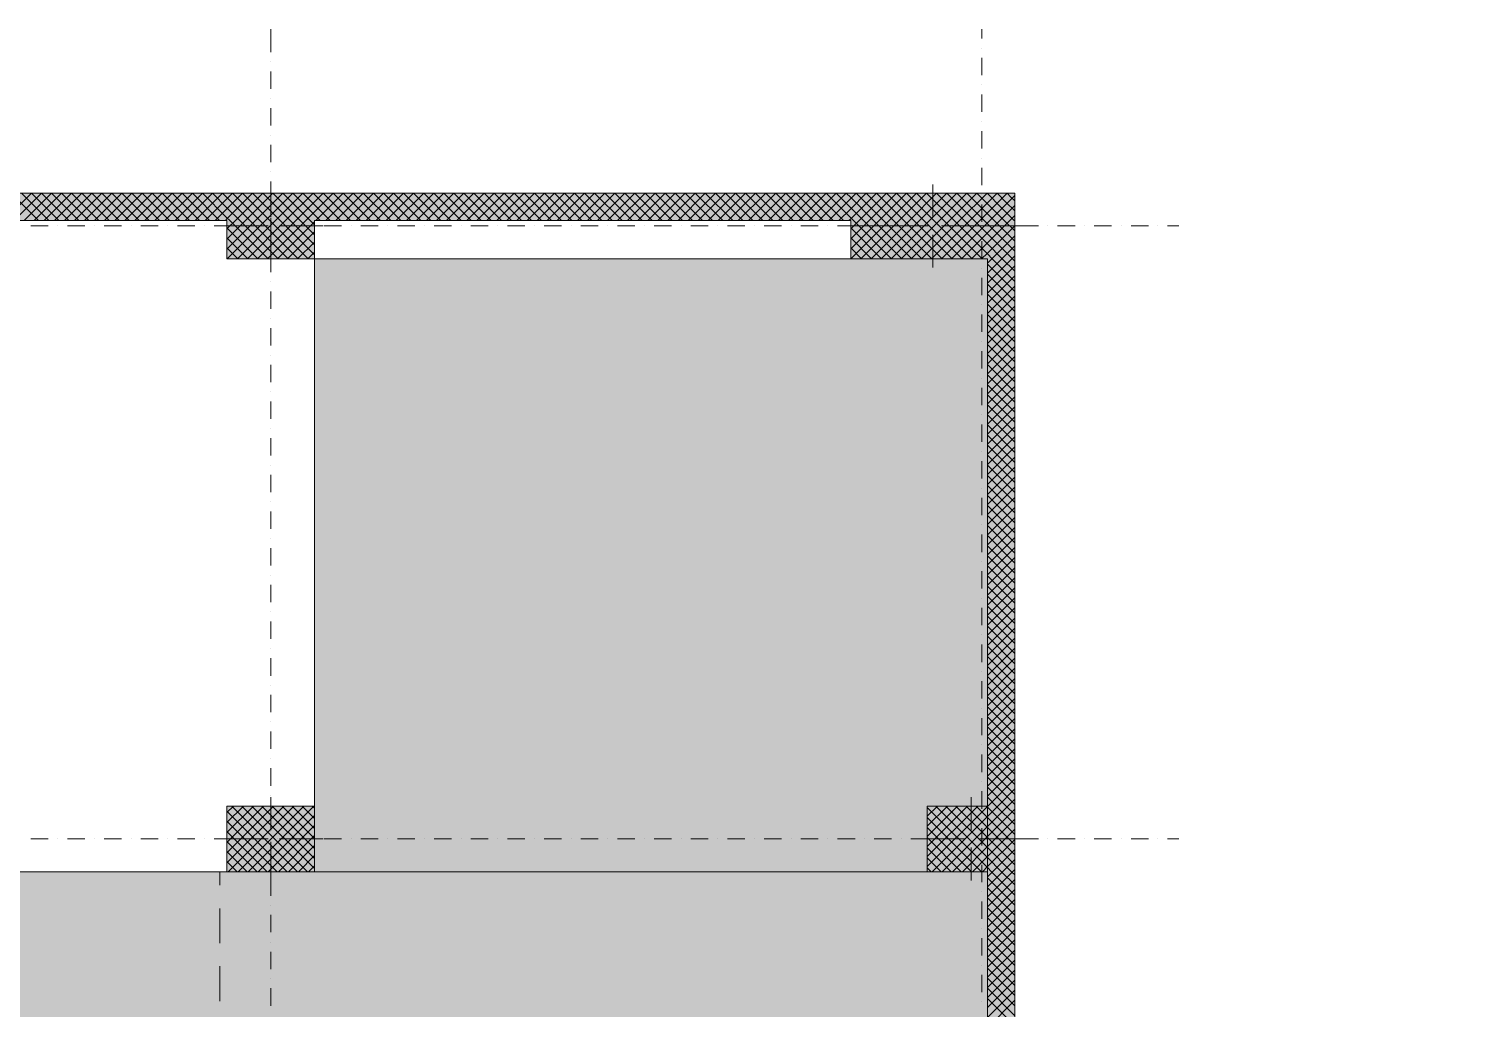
# Model space of a CAD drawing. Header units: centimetres. Extents: x -6559 to 4488, y -7535 to 372.
# Drawn here: x 943 to 2260, y -672 to 218 of the extents above; entities that cross this region are included whole.
import ezdxf

# ---------------------------------------------------------------- set-up
doc = ezdxf.new("R2010")
doc.units = ezdxf.units.CM
for name, color, linetype, true_color in [('PDF_A - Akset', 7, 'Continuous', 0xfd4435), ('PDF_A - Fill Zone', 7, 'Continuous', 0x999999), ('PDF_A - Pllaka Perdhes', 7, 'Continuous', 0x7f7f7f), ('PDF_A - Pllaka Themel', 7, 'Continuous', 0x7f7f7f), ('PDF_A - Sutereni Polyline', 7, 'Continuous', 0x029e21), ('PDF_A -Polyline', 7, 'Continuous', 0x7f7f7f)]:
    doc.layers.add(name, color=color, linetype=linetype, true_color=true_color)
doc.layers.add('PDF_A - Muret', color=7, linetype='Continuous')
doc.layers.add('PDF_A - Shtyllat', color=7, linetype='Continuous')

msp = doc.modelspace()

# ---------------------------------------------------------------- hatches: boundary and pattern name
at = {"layer": 'PDF_A - Fill Zone', "true_color": 0x93a0c6, "transparency": 33554559}
msp.add_hatch(color=253, dxfattribs=at).paths.add_polyline_path([(-239.8, -548.1), (1116.5, -548.1), (1116.5, -1540.7), (1120.9, -1560.1), (1072.3, -1571), (1387, -2973.6), (868.6, -3089.9), (762.9, -2619.1), (-21.4, -2795.1), (-131.4, -2304.9), (653, -2129), (559, -1710.1), (524.2, -1717.9), (452, -1396.2), (105.8, -1396.2), (105.8, -1821.5), (-239.8, -1821.5)])
at = {"layer": 'PDF_A - Pllaka Themel', "true_color": 0xbfbfbf, "transparency": 33554559}
msp.add_hatch(color=9, dxfattribs=at).paths.add_polyline_path([(478.9, -548.1), (1202.6, -548.1), (1202.6, 9), (1814.4, 9), (1814.4, -886.7), (1180.4, -886.7), (1182, -1526), (1116.5, -1540.7), (1125.2, -1579.5), (1092, -1586.9), (1187.6, -2013.5), (1302.8, -2528.7), (1392.9, -2931.5), (1368.6, -2936.9), (1391.3, -3037.8), (1455.8, -3023.3), (1716.6, -4186.2), (2129.1, -6022.8), (2174.8, -6012.5), (2260.4, -6393.3), (1623.3, -6536.3), (1514.6, -6051.8), (779.4, -6216.8), (673.8, -5720.2), (1385.3, -5560.6), (1387.4, -5560.1), (1389.5, -5559.5), (1391.6, -5558.8), (1393.6, -5558), (1395.6, -5557.2), (1397.6, -5556.2), (1399.5, -5555.2), (1401.3, -5554.1), (1403.1, -5552.9), (1404.9, -5551.6), (1406.6, -5550.3), (1408.2, -5548.8), (1409.8, -5547.3), (1411.3, -5545.8), (1412.7, -5544.1), (1414.1, -5542.4), (1415.3, -5540.7), (1416.5, -5538.9), (1417.7, -5537), (1418.7, -5535.1), (1419.6, -5533.1), (1420.5, -5531.2), (1421.3, -5529.1), (1422, -5527.1), (1422.5, -5525), (1423, -5522.9), (1423.4, -5520.7), (1423.7, -5518.6), (1423.9, -5516.4), (1424, -5514.3), (1424.1, -5512.1), (1424, -5509.9), (1423.8, -5507.8), (1423.5, -5505.6), (1423.2, -5503.5), (1422.7, -5501.3), (1167, -4364.6), (1165.9, -4363.6), (1164.7, -4362.7), (1163.5, -4361.8), (1162.3, -4361.1), (1161, -4360.4), (1159.6, -4359.8), (1158.2, -4359.2), (1156.8, -4358.8), (1155.4, -4358.5), (1153.9, -4358.2), (1152.4, -4358.1), (1036.1, -3839.9), (1025.3, -3791.4), (882.4, -3151.9), (935, -3140.1), (912.4, -3039.3), (859.9, -3051.1), (491.3, -1408.6), (491.3, -1065.4), (478.9, -1065.4)])

# ---------------------------------------------------------------- linework, layer by layer
at = {"layer": 'PDF_A - Akset', "lineweight": 0}
for points in [[(1162.8, 217.9), (1162.8, 196.9)], [(1809.4, 217.9), (1809.4, 209.3)], [(1809.4, 200.5), (1809.4, 200.5)], [(1162.8, 188.1), (1162.8, 188.1)], [(1809.4, 191.8), (1809.4, 176)], [(1162.8, 179.4), (1162.8, 163.6)], [(1809.4, 167.2), (1809.4, 167.2)], [(1809.4, 158.4), (1809.4, 142.6)], [(1162.8, 154.8), (1162.8, 154.8)], [(1162.8, 146), (1162.8, 130.2)], [(1809.4, 133.8), (1809.4, 133.8)], [(1162.8, 121.5), (1162.8, 121.5)], [(1809.4, 125.1), (1809.4, 109.3)], [(1162.8, 112.7), (1162.8, 96.9)], [(1809.4, 100.5), (1809.4, 100.5)], [(1162.8, 88.1), (1162.8, 88.1)], [(1162.8, 79.3), (1162.8, 63.6)], [(1809.4, 91.7), (1809.4, 75.9)], [(1809.4, 67.2), (1809.4, 67.2)], [(1162.8, 54.8), (1162.8, 54.8)], [(1809.4, 58.4), (1809.4, 42.6)], [(1162.8, 46), (1162.8, 30.2)], [(960.5, 38.9), (944.7, 38.9)], [(969.3, 38.9), (969.3, 38.9)], [(993.8, 38.9), (978, 38.9)], [(1002.6, 38.9), (1002.6, 38.9)], [(1027.2, 38.9), (1011.4, 38.9)], [(1035.9, 38.9), (1035.9, 38.9)], [(1060.5, 38.9), (1044.7, 38.9)], [(1069.3, 38.9), (1069.3, 38.9)], [(1093.9, 38.9), (1078.1, 38.9)], [(1102.6, 38.9), (1102.6, 38.9)], [(1127.2, 38.9), (1111.4, 38.9)], [(1136, 38.9), (1136, 38.9)], [(1160.5, 38.9), (1144.7, 38.9)], [(1169.3, 38.9), (1169.3, 38.9)], [(1193.9, 38.9), (1178.1, 38.9)], [(1202.6, 38.9), (1202.6, 38.9)], [(1227.2, 38.9), (1211.4, 38.9)], [(1236, 38.9), (1236, 38.9)], [(1260.5, 38.9), (1244.8, 38.9)], [(1269.3, 38.9), (1269.3, 38.9)], [(1293.9, 38.9), (1278.1, 38.9)], [(1302.7, 38.9), (1302.7, 38.9)], [(1327.2, 38.9), (1311.4, 38.9)], [(1336, 38.9), (1336, 38.9)], [(1360.6, 38.9), (1344.8, 38.9)], [(1369.3, 38.9), (1369.3, 38.9)], [(1393.9, 38.9), (1378.1, 38.9)], [(1402.7, 38.9), (1402.7, 38.9)], [(1427.2, 38.9), (1411.5, 38.9)], [(1436, 38.9), (1436, 38.9)], [(1460.6, 38.9), (1444.8, 38.9)], [(1469.4, 38.9), (1469.4, 38.9)], [(1493.9, 38.9), (1478.1, 38.9)], [(1502.7, 38.9), (1502.7, 38.9)], [(1527.3, 38.9), (1511.5, 38.9)], [(1536, 38.9), (1536, 38.9)], [(1560.6, 38.9), (1544.8, 38.9)], [(1569.4, 38.9), (1569.4, 38.9)], [(1593.9, 38.9), (1578.1, 38.9)], [(1602.7, 38.9), (1602.7, 38.9)], [(1627.3, 38.9), (1611.5, 38.9)], [(1636.1, 38.9), (1636.1, 38.9)], [(1660.6, 38.9), (1644.8, 38.9)], [(1669.4, 38.9), (1669.4, 38.9)], [(1694, 38.9), (1678.2, 38.9)], [(1702.7, 38.9), (1702.7, 38.9)], [(1727.3, 38.9), (1711.5, 38.9)], [(1736.1, 38.9), (1736.1, 38.9)], [(1760.6, 38.9), (1744.8, 38.9)], [(1769.4, 38.9), (1769.4, 38.9)], [(1794, 38.9), (1778.2, 38.9)], [(1802.8, 38.9), (1802.8, 38.9)], [(1809.4, 33.8), (1809.4, 33.8)], [(1827.3, 38.9), (1811.5, 38.9)], [(1836.1, 38.9), (1836.1, 38.9)], [(1860.7, 38.9), (1844.9, 38.9)], [(1869.4, 38.9), (1869.4, 38.9)], [(1894, 38.9), (1878.2, 38.9)], [(1902.8, 38.9), (1902.8, 38.9)], [(1927.3, 38.9), (1911.5, 38.9)], [(1936.1, 38.9), (1936.1, 38.9)], [(1960.7, 38.9), (1944.9, 38.9)], [(1969.4, 38.9), (1969.4, 38.9)], [(1988.5, 38.9), (1978.2, 38.9)], [(1162.8, 21.4), (1162.8, 21.4)], [(1809.4, 25.1), (1809.4, 9.3)], [(1162.8, 12.7), (1162.8, -3.1)], [(1809.4, 0.5), (1809.4, 0.5)], [(1162.8, -11.9), (1162.8, -11.9)], [(1809.4, -8.3), (1809.4, -24.1)], [(1162.8, -20.7), (1162.8, -36.5)], [(1809.4, -32.8), (1809.4, -32.8)], [(1162.8, -45.2), (1162.8, -45.2)], [(1809.4, -41.6), (1809.4, -57.4)], [(1162.8, -54), (1162.8, -69.8)], [(1162.8, -78.6), (1162.8, -78.6)], [(1809.4, -66.2), (1809.4, -66.2)], [(1809.4, -75), (1809.4, -90.8)], [(1162.8, -87.4), (1162.8, -103.1)], [(1809.4, -99.5), (1809.4, -99.5)], [(1162.8, -111.9), (1162.8, -111.9)], [(1809.4, -108.3), (1809.4, -124.1)], [(1162.8, -120.7), (1162.8, -136.5)], [(1809.4, -132.9), (1809.4, -132.9)], [(1809.4, -141.6), (1809.4, -157.4)], [(1162.8, -145.3), (1162.8, -145.3)], [(1162.8, -154), (1162.8, -169.8)], [(1809.4, -166.2), (1809.4, -166.2)], [(1162.8, -178.6), (1162.8, -178.6)], [(1809.4, -175), (1809.4, -190.8)], [(1162.8, -187.4), (1162.8, -203.2)], [(1809.4, -199.5), (1809.4, -199.5)], [(1809.4, -208.3), (1809.4, -224.1)], [(1162.8, -211.9), (1162.8, -211.9)], [(1162.8, -220.7), (1162.8, -236.5)], [(1809.4, -232.9), (1809.4, -232.9)], [(1162.8, -245.3), (1162.8, -245.3)], [(1809.4, -241.7), (1809.4, -257.5)], [(1162.8, -254.1), (1162.8, -269.8)], [(1809.4, -266.2), (1809.4, -266.2)], [(1809.4, -275), (1809.4, -290.8)], [(1162.8, -278.6), (1162.8, -278.6)], [(1162.8, -287.4), (1162.8, -303.2)], [(1809.4, -299.6), (1809.4, -299.6)], [(1162.8, -312), (1162.8, -312)], [(1809.4, -308.3), (1809.4, -324.1)], [(1162.8, -320.7), (1162.8, -336.5)], [(1809.4, -332.9), (1809.4, -332.9)], [(1809.4, -341.7), (1809.4, -357.5)], [(1162.8, -345.3), (1162.8, -345.3)], [(1162.8, -354.1), (1162.8, -369.9)], [(1809.4, -366.2), (1809.4, -366.2)], [(1162.8, -378.6), (1162.8, -378.6)], [(1809.4, -375), (1809.4, -390.8)], [(1162.8, -387.4), (1162.8, -403.2)], [(1809.4, -399.6), (1809.4, -399.6)], [(1809.4, -408.4), (1809.4, -424.1)], [(1162.8, -412), (1162.8, -412)], [(1162.8, -420.7), (1162.8, -436.5)], [(1809.4, -432.9), (1809.4, -432.9)], [(1162.8, -445.3), (1162.8, -445.3)], [(1809.4, -441.7), (1809.4, -457.5)], [(1162.8, -454.1), (1162.8, -469.9)], [(1809.4, -466.3), (1809.4, -466.3)], [(1162.8, -478.7), (1162.8, -478.7)], [(1809.4, -475), (1809.4, -490.8)], [(1162.8, -487.4), (1162.8, -503.2)], [(1809.4, -499.6), (1809.4, -499.6)], [(1162.8, -512), (1162.8, -512)], [(1809.4, -508.4), (1809.4, -524.2)], [(960.5, -518.2), (944.7, -518.2)], [(969.3, -518.2), (969.3, -518.2)], [(993.8, -518.2), (978, -518.2)], [(1002.6, -518.2), (1002.6, -518.2)], [(1027.2, -518.2), (1011.4, -518.2)], [(1035.9, -518.2), (1035.9, -518.2)], [(1060.5, -518.2), (1044.7, -518.2)], [(1069.3, -518.2), (1069.3, -518.2)], [(1093.9, -518.2), (1078.1, -518.2)], [(1102.6, -518.2), (1102.6, -518.2)], [(1127.2, -518.2), (1111.4, -518.2)], [(1136, -518.2), (1136, -518.2)], [(1160.5, -518.2), (1144.7, -518.2)], [(1162.8, -520.8), (1162.8, -536.6)], [(1169.3, -518.2), (1169.3, -518.2)], [(1193.9, -518.2), (1178.1, -518.2)], [(1202.6, -518.2), (1202.6, -518.2)], [(1227.2, -518.2), (1211.4, -518.2)], [(1236, -518.2), (1236, -518.2)], [(1260.5, -518.2), (1244.8, -518.2)], [(1269.3, -518.2), (1269.3, -518.2)], [(1293.9, -518.2), (1278.1, -518.2)], [(1302.7, -518.2), (1302.7, -518.2)], [(1327.2, -518.2), (1311.4, -518.2)], [(1336, -518.2), (1336, -518.2)], [(1360.6, -518.2), (1344.8, -518.2)], [(1369.3, -518.2), (1369.3, -518.2)], [(1393.9, -518.2), (1378.1, -518.2)], [(1402.7, -518.2), (1402.7, -518.2)], [(1427.2, -518.2), (1411.5, -518.2)], [(1436, -518.2), (1436, -518.2)], [(1460.6, -518.2), (1444.8, -518.2)], [(1469.4, -518.2), (1469.4, -518.2)], [(1493.9, -518.2), (1478.1, -518.2)], [(1502.7, -518.2), (1502.7, -518.2)], [(1527.3, -518.2), (1511.5, -518.2)], [(1536, -518.2), (1536, -518.2)], [(1560.6, -518.2), (1544.8, -518.2)], [(1569.4, -518.2), (1569.4, -518.2)], [(1593.9, -518.2), (1578.1, -518.2)], [(1602.7, -518.2), (1602.7, -518.2)], [(1627.3, -518.2), (1611.5, -518.2)], [(1636.1, -518.2), (1636.1, -518.2)], [(1660.6, -518.2), (1644.8, -518.2)], [(1669.4, -518.2), (1669.4, -518.2)], [(1694, -518.2), (1678.2, -518.2)], [(1702.7, -518.2), (1702.7, -518.2)], [(1727.3, -518.2), (1711.5, -518.2)], [(1736.1, -518.2), (1736.1, -518.2)], [(1760.6, -518.2), (1744.8, -518.2)], [(1769.4, -518.2), (1769.4, -518.2)], [(1794, -518.2), (1778.2, -518.2)], [(1802.8, -518.2), (1802.8, -518.2)], [(1827.3, -518.2), (1811.5, -518.2)], [(1836.1, -518.2), (1836.1, -518.2)], [(1860.7, -518.2), (1844.9, -518.2)], [(1869.4, -518.2), (1869.4, -518.2)], [(1894, -518.2), (1878.2, -518.2)], [(1902.8, -518.2), (1902.8, -518.2)], [(1927.3, -518.2), (1911.5, -518.2)], [(1936.1, -518.2), (1936.1, -518.2)], [(1960.7, -518.2), (1944.9, -518.2)], [(1969.4, -518.2), (1969.4, -518.2)], [(1988.5, -518.2), (1978.2, -518.2)], [(1809.4, -532.9), (1809.4, -532.9)], [(1162.8, -545.3), (1162.8, -545.3)], [(1809.4, -541.7), (1809.4, -557.5)], [(1162.8, -554.1), (1162.8, -569.9)], [(1809.4, -566.3), (1809.4, -566.3)], [(1162.8, -578.7), (1162.8, -578.7)], [(1809.4, -575.1), (1809.4, -590.9)], [(1162.8, -587.4), (1162.8, -603.2)], [(1809.4, -599.6), (1809.4, -599.6)], [(1162.8, -612), (1162.8, -612)], [(1809.4, -608.4), (1809.4, -624.2)], [(1162.8, -620.8), (1162.8, -636.6)], [(1162.8, -645.4), (1162.8, -645.4)], [(1809.4, -633), (1809.4, -633)], [(1809.4, -641.7), (1809.4, -657.5)], [(1162.8, -654.1), (1162.8, -669.9)], [(1809.4, -666.3), (1809.4, -666.3)]]:
    msp.add_lwpolyline(points, dxfattribs=at)
at = {"layer": 'PDF_A - Muret', "lineweight": 0}
for points in [[(1123, 68.7), (518.7, 68.7)], [(920.4, 43.8), (945.2, 68.7)], [(951.8, 43.8), (926.9, 68.7)], [(929.5, 43.8), (954.4, 68.7)], [(961, 43.8), (936.1, 68.7)], [(938.7, 43.8), (963.5, 68.7)], [(970.1, 43.8), (945.2, 68.7)], [(947.8, 43.8), (972.7, 68.7)], [(979.3, 43.8), (954.4, 68.7)], [(957, 43.8), (981.8, 68.7)], [(988.4, 43.8), (963.5, 68.7)], [(966.1, 43.8), (991, 68.7)], [(997.5, 43.8), (972.7, 68.7)], [(975.2, 43.8), (1000.1, 68.7)], [(1006.7, 43.8), (981.8, 68.7)], [(984.4, 43.8), (1009.3, 68.7)], [(1015.8, 43.8), (991, 68.7)], [(993.5, 43.8), (1018.4, 68.7)], [(1025, 43.8), (1000.1, 68.7)], [(1002.7, 43.8), (1027.5, 68.7)], [(1034.1, 43.8), (1009.3, 68.7)], [(1011.8, 43.8), (1036.7, 68.7)], [(1043.3, 43.8), (1018.4, 68.7)], [(1021, 43.8), (1045.8, 68.7)], [(1052.4, 43.8), (1027.5, 68.7)], [(1030.1, 43.8), (1055, 68.7)], [(1061.6, 43.8), (1036.7, 68.7)], [(1039.2, 43.8), (1064.1, 68.7)], [(1070.7, 43.8), (1045.8, 68.7)], [(1048.4, 43.8), (1073.3, 68.7)], [(1079.8, 43.8), (1055, 68.7)], [(1057.5, 43.8), (1082.4, 68.7)], [(1089, 43.8), (1064.1, 68.7)], [(1066.7, 43.8), (1091.6, 68.7)], [(1098.1, 43.8), (1073.3, 68.7)], [(1075.8, 43.8), (1100.7, 68.7)], [(1107.3, 43.8), (1082.4, 68.7)], [(1085, 43.8), (1109.8, 68.7)], [(1116.4, 43.8), (1091.6, 68.7)], [(1094.1, 43.8), (1119, 68.7)], [(1123, 46.4), (1100.7, 68.7)], [(1123, 55.5), (1109.8, 68.7)], [(1123, 64.7), (1119, 68.7)], [(1202.6, 51.7), (1219.6, 68.7)], [(1202.6, 60.9), (1210.4, 68.7)], [(1690.1, 68.7), (1202.6, 68.7)], [(1226.2, 43.8), (1202.6, 67.4)], [(1203.8, 43.8), (1228.7, 68.7)], [(1235.3, 43.8), (1210.4, 68.7)], [(1213, 43.8), (1237.9, 68.7)], [(1244.4, 43.8), (1219.6, 68.7)], [(1222.1, 43.8), (1247, 68.7)], [(1253.6, 43.8), (1228.7, 68.7)], [(1231.3, 43.8), (1256.2, 68.7)], [(1262.7, 43.8), (1237.9, 68.7)], [(1240.4, 43.8), (1265.3, 68.7)], [(1271.9, 43.8), (1247, 68.7)], [(1249.6, 43.8), (1274.4, 68.7)], [(1281, 43.8), (1256.2, 68.7)], [(1258.7, 43.8), (1283.6, 68.7)], [(1290.2, 43.8), (1265.3, 68.7)], [(1267.9, 43.8), (1292.7, 68.7)], [(1299.3, 43.8), (1274.4, 68.7)], [(1277, 43.8), (1301.9, 68.7)], [(1308.5, 43.8), (1283.6, 68.7)], [(1286.2, 43.8), (1311, 68.7)], [(1317.6, 43.8), (1292.7, 68.7)], [(1295.3, 43.8), (1320.2, 68.7)], [(1326.7, 43.8), (1301.9, 68.7)], [(1304.4, 43.8), (1329.3, 68.7)], [(1335.9, 43.8), (1311, 68.7)], [(1313.6, 43.8), (1338.5, 68.7)], [(1345, 43.8), (1320.2, 68.7)], [(1322.7, 43.8), (1347.6, 68.7)], [(1354.2, 43.8), (1329.3, 68.7)], [(1331.9, 43.8), (1356.8, 68.7)], [(1363.3, 43.8), (1338.5, 68.7)], [(1341, 43.8), (1365.9, 68.7)], [(1372.5, 43.8), (1347.6, 68.7)], [(1350.2, 43.8), (1375, 68.7)], [(1381.6, 43.8), (1356.8, 68.7)], [(1359.3, 43.8), (1384.2, 68.7)], [(1390.8, 43.8), (1365.9, 68.7)], [(1368.5, 43.8), (1393.3, 68.7)], [(1399.9, 43.8), (1375, 68.7)], [(1377.6, 43.8), (1402.5, 68.7)], [(1409.1, 43.8), (1384.2, 68.7)], [(1386.7, 43.8), (1411.6, 68.7)], [(1418.2, 43.8), (1393.3, 68.7)], [(1395.9, 43.8), (1420.8, 68.7)], [(1427.3, 43.8), (1402.5, 68.7)], [(1405, 43.8), (1429.9, 68.7)], [(1436.5, 43.8), (1411.6, 68.7)], [(1414.2, 43.8), (1439, 68.7)], [(1445.6, 43.8), (1420.8, 68.7)], [(1423.3, 43.8), (1448.2, 68.7)], [(1454.8, 43.8), (1429.9, 68.7)], [(1432.5, 43.8), (1457.3, 68.7)], [(1463.9, 43.8), (1439, 68.7)], [(1441.6, 43.8), (1466.5, 68.7)], [(1473.1, 43.8), (1448.2, 68.7)], [(1450.8, 43.8), (1475.6, 68.7)], [(1482.2, 43.8), (1457.3, 68.7)], [(1459.9, 43.8), (1484.8, 68.7)], [(1491.4, 43.8), (1466.5, 68.7)], [(1469, 43.8), (1493.9, 68.7)], [(1500.5, 43.8), (1475.6, 68.7)], [(1478.2, 43.8), (1503.1, 68.7)], [(1509.6, 43.8), (1484.8, 68.7)], [(1487.3, 43.8), (1512.2, 68.7)], [(1518.8, 43.8), (1493.9, 68.7)], [(1496.5, 43.8), (1521.4, 68.7)], [(1527.9, 43.8), (1503.1, 68.7)], [(1505.6, 43.8), (1530.5, 68.7)], [(1537.1, 43.8), (1512.2, 68.7)], [(1514.8, 43.8), (1539.6, 68.7)], [(1546.2, 43.8), (1521.4, 68.7)], [(1523.9, 43.8), (1548.8, 68.7)], [(1555.4, 43.8), (1530.5, 68.7)], [(1533.1, 43.8), (1557.9, 68.7)], [(1564.5, 43.8), (1539.6, 68.7)], [(1542.2, 43.8), (1567.1, 68.7)], [(1573.7, 43.8), (1548.8, 68.7)], [(1551.3, 43.8), (1576.2, 68.7)], [(1582.8, 43.8), (1557.9, 68.7)], [(1560.5, 43.8), (1585.4, 68.7)], [(1591.9, 43.8), (1567.1, 68.7)], [(1569.6, 43.8), (1594.5, 68.7)], [(1601.1, 43.8), (1576.2, 68.7)], [(1578.8, 43.8), (1603.6, 68.7)], [(1610.2, 43.8), (1585.4, 68.7)], [(1587.9, 43.8), (1612.8, 68.7)], [(1619.4, 43.8), (1594.5, 68.7)], [(1597.1, 43.8), (1621.9, 68.7)], [(1628.5, 43.8), (1603.6, 68.7)], [(1606.2, 43.8), (1631.1, 68.7)], [(1637.7, 43.8), (1612.8, 68.7)], [(1615.4, 43.8), (1640.2, 68.7)], [(1646.8, 43.8), (1621.9, 68.7)], [(1624.5, 43.8), (1649.4, 68.7)], [(1656, 43.8), (1631.1, 68.7)], [(1633.6, 43.8), (1658.5, 68.7)], [(1665.1, 43.8), (1640.2, 68.7)], [(1642.8, 43.8), (1667.7, 68.7)], [(1674.2, 43.8), (1649.4, 68.7)], [(1651.9, 43.8), (1676.8, 68.7)], [(1683.4, 43.8), (1658.5, 68.7)], [(1661.1, 43.8), (1686, 68.7)], [(1690.1, 46.3), (1667.7, 68.7)], [(1690.1, 55.5), (1676.8, 68.7)], [(1690.1, 64.6), (1686, 68.7)], [(1103.3, 43.8), (1123, 63.6)], [(1112.4, 43.8), (1123, 54.5)], [(1217, 43.8), (1202.6, 58.2)], [(1670.2, 43.8), (1690.1, 63.7)], [(1679.4, 43.8), (1690.1, 54.5)], [(518.7, 43.8), (1123, 43.8)], [(1121.6, 43.8), (1123, 45.3)], [(1207.9, 43.8), (1202.6, 49.1)], [(1202.6, 43.8), (1690.1, 43.8)], [(1688.5, 43.8), (1690.1, 45.4)], [(1814.4, -13.2), (1836.6, 9)], [(1814.4, -4), (1827.4, 9)], [(1814.4, 5.1), (1818.3, 9)], [(1814.4, 9), (1814.4, -488.4)], [(1839.3, -20.6), (1814.4, 4.3)], [(1814.4, -22.3), (1839.3, 2.6)], [(1839.3, -11.5), (1818.8, 9)], [(1839.3, -2.3), (1827.9, 9)], [(1839.3, 6.8), (1837.1, 9)], [(1839.3, -488.4), (1839.3, 9)], [(1839.3, -29.8), (1814.4, -4.9)], [(1814.4, -31.4), (1839.3, -6.6)], [(1839.3, -38.9), (1814.4, -14)], [(1814.4, -40.6), (1839.3, -15.7)], [(1839.3, -48), (1814.4, -23.2)], [(1814.4, -49.7), (1839.3, -24.9)], [(1839.3, -57.2), (1814.4, -32.3)], [(1814.4, -58.9), (1839.3, -34)], [(1839.3, -66.3), (1814.4, -41.5)], [(1814.4, -68), (1839.3, -43.2)], [(1839.3, -75.5), (1814.4, -50.6)], [(1814.4, -77.2), (1839.3, -52.3)], [(1839.3, -84.6), (1814.4, -59.7)], [(1814.4, -86.3), (1839.3, -61.4)], [(1839.3, -93.8), (1814.4, -68.9)], [(1814.4, -95.5), (1839.3, -70.6)], [(1839.3, -102.9), (1814.4, -78)], [(1814.4, -104.6), (1839.3, -79.7)], [(1839.3, -112.1), (1814.4, -87.2)], [(1814.4, -113.7), (1839.3, -88.9)], [(1839.3, -121.2), (1814.4, -96.3)], [(1814.4, -122.9), (1839.3, -98)], [(1839.3, -130.3), (1814.4, -105.5)], [(1814.4, -132), (1839.3, -107.2)], [(1839.3, -139.5), (1814.4, -114.6)], [(1814.4, -141.2), (1839.3, -116.3)], [(1839.3, -148.6), (1814.4, -123.8)], [(1814.4, -150.3), (1839.3, -125.5)], [(1839.3, -157.8), (1814.4, -132.9)], [(1814.4, -159.5), (1839.3, -134.6)], [(1839.3, -166.9), (1814.4, -142)], [(1814.4, -168.6), (1839.3, -143.7)], [(1839.3, -176.1), (1814.4, -151.2)], [(1814.4, -177.8), (1839.3, -152.9)], [(1839.3, -185.2), (1814.4, -160.3)], [(1814.4, -186.9), (1839.3, -162)], [(1839.3, -194.4), (1814.4, -169.5)], [(1814.4, -196), (1839.3, -171.2)], [(1839.3, -203.5), (1814.4, -178.6)], [(1814.4, -205.2), (1839.3, -180.3)], [(1839.3, -212.6), (1814.4, -187.8)], [(1814.4, -214.3), (1839.3, -189.5)], [(1839.3, -221.8), (1814.4, -196.9)], [(1814.4, -223.5), (1839.3, -198.6)], [(1839.3, -230.9), (1814.4, -206.1)], [(1814.4, -232.6), (1839.3, -207.8)], [(1839.3, -240.1), (1814.4, -215.2)], [(1814.4, -241.8), (1839.3, -216.9)], [(1839.3, -249.2), (1814.4, -224.3)], [(1814.4, -250.9), (1839.3, -226)], [(1839.3, -258.4), (1814.4, -233.5)], [(1814.4, -260.1), (1839.3, -235.2)], [(1839.3, -267.5), (1814.4, -242.6)], [(1814.4, -269.2), (1839.3, -244.3)], [(1839.3, -276.7), (1814.4, -251.8)], [(1814.4, -278.3), (1839.3, -253.5)], [(1839.3, -285.8), (1814.4, -260.9)], [(1814.4, -287.5), (1839.3, -262.6)], [(1839.3, -294.9), (1814.4, -270.1)], [(1814.4, -296.6), (1839.3, -271.8)], [(1839.3, -304.1), (1814.4, -279.2)], [(1814.4, -305.8), (1839.3, -280.9)], [(1839.3, -313.2), (1814.4, -288.4)], [(1814.4, -314.9), (1839.3, -290.1)], [(1839.3, -322.4), (1814.4, -297.5)], [(1814.4, -324.1), (1839.3, -299.2)], [(1839.3, -331.5), (1814.4, -306.7)], [(1814.4, -333.2), (1839.3, -308.3)], [(1839.3, -340.7), (1814.4, -315.8)], [(1814.4, -342.4), (1839.3, -317.5)], [(1839.3, -349.8), (1814.4, -324.9)], [(1814.4, -351.5), (1839.3, -326.6)], [(1839.3, -359), (1814.4, -334.1)], [(1814.4, -360.6), (1839.3, -335.8)], [(1839.3, -368.1), (1814.4, -343.2)], [(1814.4, -369.8), (1839.3, -344.9)], [(1839.3, -377.2), (1814.4, -352.4)], [(1814.4, -378.9), (1839.3, -354.1)], [(1839.3, -386.4), (1814.4, -361.5)], [(1814.4, -388.1), (1839.3, -363.2)], [(1839.3, -395.5), (1814.4, -370.7)], [(1814.4, -397.2), (1839.3, -372.4)], [(1839.3, -404.7), (1814.4, -379.8)], [(1814.4, -406.4), (1839.3, -381.5)], [(1839.3, -413.8), (1814.4, -389)], [(1814.4, -415.5), (1839.3, -390.6)], [(1839.3, -423), (1814.4, -398.1)], [(1814.4, -424.7), (1839.3, -399.8)], [(1839.3, -432.1), (1814.4, -407.2)], [(1814.4, -433.8), (1839.3, -408.9)], [(1839.3, -441.3), (1814.4, -416.4)], [(1814.4, -443), (1839.3, -418.1)], [(1839.3, -450.4), (1814.4, -425.5)], [(1814.4, -452.1), (1839.3, -427.2)], [(1839.3, -459.5), (1814.4, -434.7)], [(1814.4, -461.2), (1839.3, -436.4)], [(1839.3, -468.7), (1814.4, -443.8)], [(1814.4, -470.4), (1839.3, -445.5)], [(1839.3, -477.8), (1814.4, -453)], [(1814.4, -479.5), (1839.3, -454.7)], [(1839.3, -487), (1814.4, -462.1)], [(1831.5, -488.4), (1814.4, -471.3)], [(1814.7, -488.4), (1839.3, -463.8)], [(1823.9, -488.4), (1839.3, -472.9)], [(1822.4, -488.4), (1814.4, -480.4)], [(1833, -488.4), (1839.3, -482.1)], [(1814.4, -571), (1837.3, -548.1)], [(1814.4, -561.8), (1828.2, -548.1)], [(1814.4, -552.7), (1819, -548.1)], [(1814.4, -548.1), (1814.4, -861.5)], [(1839.3, -569.3), (1818.1, -548.1)], [(1839.3, -560.1), (1827.2, -548.1)], [(1839.3, -551), (1836.3, -548.1)], [(1839.3, -861.5), (1839.3, -548.1)], [(1839.3, -578.4), (1814.4, -553.6)], [(1814.4, -580.1), (1839.3, -555.2)], [(1839.3, -587.6), (1814.4, -562.7)], [(1814.4, -589.3), (1839.3, -564.4)], [(1839.3, -596.7), (1814.4, -571.8)], [(1814.4, -598.4), (1839.3, -573.5)], [(1839.3, -605.9), (1814.4, -581)], [(1814.4, -607.5), (1839.3, -582.7)], [(1839.3, -615), (1814.4, -590.1)], [(1814.4, -616.7), (1839.3, -591.8)], [(1839.3, -624.1), (1814.4, -599.3)], [(1814.4, -625.8), (1839.3, -601)], [(1839.3, -633.3), (1814.4, -608.4)], [(1814.4, -635), (1839.3, -610.1)], [(1839.3, -642.4), (1814.4, -617.6)], [(1814.4, -644.1), (1839.3, -619.3)], [(1839.3, -651.6), (1814.4, -626.7)], [(1814.4, -653.3), (1839.3, -628.4)], [(1839.3, -660.7), (1814.4, -635.9)], [(1814.4, -662.4), (1839.3, -637.5)], [(1839.3, -669.9), (1814.4, -645)], [(1814.4, -671.6), (1839.3, -646.7)], [(1839.3, -679), (1814.4, -654.1)], [(1814.4, -680.7), (1839.3, -655.8)], [(1839.3, -688.2), (1814.4, -663.3)], [(1814.4, -689.9), (1839.3, -665)]]:
    msp.add_lwpolyline(points, dxfattribs=at)
at = {"layer": 'PDF_A - Muret', "transparency": 33554559}
for points in [[(518.7, 43.8), (518.7, 68.7), (1123, 43.8), (1123, 68.7)], [(1690.1, 68.7), (1690.1, 43.8), (1202.6, 68.7), (1202.6, 43.8)], [(1839.3, 9), (1839.3, -488.4), (1814.4, 9), (1814.4, -488.4)], [(1814.4, -548.1), (1839.3, -548.1), (1814.4, -861.5), (1839.3, -861.5)]]:
    msp.add_solid(points, dxfattribs=at)
at = {"layer": 'PDF_A - Pllaka Perdhes', "lineweight": 0}
for points in [[(-239.8, 68.7), (1839.3, 68.7)], [(1839.3, 68.7), (1839.3, -1419.3)]]:
    msp.add_lwpolyline(points, dxfattribs=at)
at = {"layer": 'PDF_A - Pllaka Themel', "lineweight": 0}
for points in [[(1202.6, -548.1), (1202.6, 9)], [(1202.6, 9), (1814.4, 9)], [(1814.4, 9), (1814.4, -886.7)], [(478.9, -548.1), (1202.6, -548.1)]]:
    msp.add_lwpolyline(points, dxfattribs=at)
at = {"layer": 'PDF_A - Shtyllat', "lineweight": 0}
for points in [[(1123, 45.3), (1146.4, 68.7)], [(1123, 54.5), (1137.3, 68.7)], [(1123, 63.6), (1128.1, 68.7)], [(1202.6, 68.7), (1123, 68.7)], [(1153, 43.8), (1128.1, 68.7)], [(1130.7, 43.8), (1155.6, 68.7)], [(1162.1, 43.8), (1137.3, 68.7)], [(1139.8, 43.8), (1164.7, 68.7)], [(1171.3, 43.8), (1146.4, 68.7)], [(1149, 43.8), (1173.9, 68.7)], [(1180.4, 43.8), (1155.6, 68.7)], [(1158.1, 43.8), (1183, 68.7)], [(1162.8, 46.8), (1162.8, 76.7)], [(1189.6, 43.8), (1164.7, 68.7)], [(1167.3, 43.8), (1192.1, 68.7)], [(1198.7, 43.8), (1173.9, 68.7)], [(1176.4, 43.8), (1201.3, 68.7)], [(1202.6, 49.1), (1183, 68.7)], [(1202.6, 58.2), (1192.1, 68.7)], [(1202.6, 67.4), (1201.3, 68.7)], [(1690.1, 45.4), (1713.4, 68.7)], [(1690.1, 54.5), (1704.2, 68.7)], [(1690.1, 63.7), (1695.1, 68.7)], [(1814.4, 68.7), (1690.1, 68.7)], [(1720, 43.8), (1695.1, 68.7)], [(1697.7, 43.8), (1722.5, 68.7)], [(1729.1, 43.8), (1704.2, 68.7)], [(1706.8, 43.8), (1731.7, 68.7)], [(1738.3, 43.8), (1713.4, 68.7)], [(1715.9, 43.8), (1740.8, 68.7)], [(1747.4, 43.8), (1722.5, 68.7)], [(1725.1, 43.8), (1750, 68.7)], [(1756.5, 43.8), (1731.7, 68.7)], [(1734.2, 43.8), (1759.1, 68.7)], [(1765.7, 43.8), (1740.8, 68.7)], [(1743.4, 43.8), (1768.2, 68.7)], [(1774.8, 43.8), (1750, 68.7)], [(1752.5, 43.8), (1777.4, 68.7)], [(1784, 43.8), (1759.1, 68.7)], [(1761.7, 43.8), (1786.5, 68.7)], [(1764.7, 46.8), (1764.7, 76.7)], [(1793.1, 43.8), (1768.2, 68.7)], [(1770.8, 43.8), (1795.7, 68.7)], [(1802.3, 43.8), (1777.4, 68.7)], [(1780, 43.8), (1804.8, 68.7)], [(1811.4, 43.8), (1786.5, 68.7)], [(1789.1, 43.8), (1814, 68.7)], [(1814.4, 50), (1795.7, 68.7)], [(1814.4, 59.1), (1804.8, 68.7)], [(1814.4, 68.3), (1814, 68.7)], [(1814.4, 50.9), (1832.3, 68.7)], [(1814.4, 60), (1823.1, 68.7)], [(1839.3, 68.7), (1814.4, 68.7)], [(1826.6, 56.1), (1814.4, 68.3)], [(1816.5, 43.8), (1839.3, 66.6)], [(1831.2, 60.6), (1823.1, 68.7)], [(1835.8, 65.2), (1832.3, 68.7)], [(1839.3, 43.8), (1839.3, 68.7)], [(1143.9, 43.8), (1123, 64.7)], [(1134.7, 43.8), (1123, 55.5)], [(1185.6, 43.8), (1202.6, 60.9)], [(1710.8, 43.8), (1690.1, 64.6)], [(1701.7, 43.8), (1690.1, 55.5)], [(1798.3, 43.8), (1814.4, 60)], [(1822, 51.5), (1814.4, 59.1)], [(1825.7, 43.8), (1839.3, 57.4)], [(1838.8, 43.8), (1826.6, 56.1)], [(1839.3, 52.6), (1831.2, 60.6)], [(1839.3, 61.7), (1835.8, 65.2)], [(1125.6, 43.8), (1123, 46.4)], [(1123, 17.9), (1149, 43.8)], [(1123, 27), (1139.8, 43.8)], [(1123, 36.2), (1130.7, 43.8)], [(1123, 43.8), (1123, 9)], [(1123.3, 9), (1158.1, 43.8)], [(1160.4, 9), (1125.6, 43.8)], [(1132.5, 9), (1167.3, 43.8)], [(1169.5, 9), (1134.7, 43.8)], [(1141.6, 9), (1176.4, 43.8)], [(1178.7, 9), (1143.9, 43.8)], [(1150.7, 9), (1185.6, 43.8)], [(1187.8, 9), (1153, 43.8)], [(1159.9, 9), (1194.7, 43.8)], [(1197, 9), (1162.1, 43.8)], [(1169, 9), (1202.6, 42.6)], [(1202.6, 12.5), (1171.3, 43.8)], [(1202.6, 21.7), (1180.4, 43.8)], [(1202.6, 30.8), (1189.6, 43.8)], [(1194.7, 43.8), (1202.6, 51.7)], [(1202.6, 40), (1198.7, 43.8)], [(1202.6, 9), (1202.6, 43.8)], [(1692.5, 43.8), (1690.1, 46.3)], [(1690.1, 18), (1715.9, 43.8)], [(1690.1, 27.1), (1706.8, 43.8)], [(1690.1, 36.2), (1697.7, 43.8)], [(1690.1, 43.8), (1690.1, 9)], [(1690.3, 9), (1725.1, 43.8)], [(1727.3, 9), (1692.5, 43.8)], [(1699.4, 9), (1734.2, 43.8)], [(1736.5, 9), (1701.7, 43.8)], [(1708.6, 9), (1743.4, 43.8)], [(1745.6, 9), (1710.8, 43.8)], [(1717.7, 9), (1752.5, 43.8)], [(1754.8, 9), (1720, 43.8)], [(1726.9, 9), (1761.7, 43.8)], [(1763.9, 9), (1729.1, 43.8)], [(1736, 9), (1770.8, 43.8)], [(1773.1, 9), (1738.3, 43.8)], [(1745.1, 9), (1780, 43.8)], [(1782.2, 9), (1747.4, 43.8)], [(1754.3, 9), (1789.1, 43.8)], [(1791.4, 9), (1756.5, 43.8)], [(1763.4, 9), (1798.3, 43.8)], [(1800.5, 9), (1765.7, 43.8)], [(1772.6, 9), (1807.4, 43.8)], [(1809.6, 9), (1774.8, 43.8)], [(1781.7, 9), (1814.4, 41.7)], [(1814.4, 13.4), (1784, 43.8)], [(1814.4, 22.6), (1793.1, 43.8)], [(1814.4, 31.7), (1802.3, 43.8)], [(1807.4, 43.8), (1814.4, 50.9)], [(1814.4, 40.8), (1811.4, 43.8)], [(1817.5, 46.9), (1814.4, 50)], [(1814.4, 23.4), (1834.8, 43.8)], [(1814.4, 32.6), (1825.7, 43.8)], [(1814.4, 41.7), (1816.5, 43.8)], [(1839.3, 16), (1814.4, 40.8)], [(1820.6, 43.8), (1817.5, 46.9)], [(1839.3, 25.1), (1820.6, 43.8)], [(1829.7, 43.8), (1822, 51.5)], [(1839.3, 34.3), (1829.7, 43.8)], [(1834.8, 43.8), (1839.3, 48.3)], [(1839.3, 43.4), (1838.8, 43.8)], [(1839.3, 9), (1839.3, 43.8)], [(1154.9, 38.9), (1115.1, 38.9)], [(1151.2, 9), (1123, 37.2)], [(1142.1, 9), (1123, 28.1)], [(1162.8, 38.9), (1162.8, 38.9)], [(1162.8, 30.9), (1162.8, 1.1)], [(1170.8, 38.9), (1210.6, 38.9)], [(1178.2, 9), (1202.6, 33.5)], [(1756.7, 38.9), (1682.1, 38.9)], [(1718.2, 9), (1690.1, 37.2)], [(1709.1, 9), (1690.1, 28)], [(1764.7, 38.9), (1764.7, 38.9)], [(1764.7, 30.9), (1764.7, 1.1)], [(1772.6, 38.9), (1847.2, 38.9)], [(1790.9, 9), (1814.4, 32.6)], [(1814.4, 14.3), (1839.3, 39.1)], [(1837.1, 9), (1814.4, 31.7)], [(1818.3, 9), (1839.3, 30)], [(1133, 9), (1123, 19)], [(1187.3, 9), (1202.6, 24.3)], [(1196.5, 9), (1202.6, 15.2)], [(1699.9, 9), (1690.1, 18.9)], [(1800, 9), (1814.4, 23.4)], [(1809.1, 9), (1814.4, 14.3)], [(1827.9, 9), (1814.4, 22.6)], [(1818.8, 9), (1814.4, 13.4)], [(1827.4, 9), (1839.3, 20.9)], [(1123.8, 9), (1123, 9.8)], [(1123, 9), (1202.6, 9)], [(1690.8, 9), (1690.1, 9.7)], [(1690.1, 9), (1814.4, 9)], [(1836.6, 9), (1839.3, 11.7)], [(1162.8, -510.3), (1162.8, -480.4)], [(1799.5, -510.3), (1799.5, -480.4)], [(1123, -539.9), (1174.6, -488.4)], [(1123, -530.8), (1165.4, -488.4)], [(1123, -521.6), (1156.3, -488.4)], [(1123, -512.5), (1147.2, -488.4)], [(1123, -503.4), (1138, -488.4)], [(1123, -494.2), (1128.9, -488.4)], [(1123, -488.4), (1123, -548.1)], [(1202.6, -488.4), (1123, -488.4)], [(1177.9, -548.1), (1123, -493.1)], [(1124, -548.1), (1183.7, -488.4)], [(1187.1, -548.1), (1127.4, -488.4)], [(1133.2, -548.1), (1192.9, -488.4)], [(1196.2, -548.1), (1136.5, -488.4)], [(1142.3, -548.1), (1202, -488.4)], [(1202.6, -545.3), (1145.7, -488.4)], [(1151.5, -548.1), (1202.6, -496.9)], [(1202.6, -536.2), (1154.8, -488.4)], [(1202.6, -527), (1164, -488.4)], [(1202.6, -517.9), (1173.1, -488.4)], [(1202.6, -508.7), (1182.3, -488.4)], [(1202.6, -499.6), (1191.4, -488.4)], [(1202.6, -490.4), (1200.6, -488.4)], [(1202.6, -548.1), (1202.6, -488.4)], [(1759.7, -534.2), (1805.6, -488.4)], [(1759.7, -525.1), (1796.4, -488.4)], [(1759.7, -516), (1787.3, -488.4)], [(1759.7, -506.8), (1778.1, -488.4)], [(1759.7, -497.7), (1769, -488.4)], [(1759.7, -488.5), (1759.8, -488.4)], [(1814.4, -488.4), (1759.7, -488.4)], [(1759.7, -488.4), (1759.7, -548.1)], [(1759.7, -543.4), (1814.4, -488.7)], [(1814.4, -544.4), (1759.7, -489.7)], [(1808.9, -548.1), (1759.7, -498.8)], [(1764.2, -548.1), (1814.4, -497.8)], [(1814.4, -535.3), (1767.5, -488.4)], [(1814.4, -526.1), (1776.7, -488.4)], [(1814.4, -517), (1785.8, -488.4)], [(1814.4, -507.8), (1795, -488.4)], [(1814.4, -498.7), (1804.1, -488.4)], [(1814.4, -489.5), (1813.2, -488.4)], [(1814.4, -507), (1833, -488.4)], [(1814.4, -497.8), (1823.9, -488.4)], [(1814.4, -488.7), (1814.7, -488.4)], [(1839.3, -514.4), (1814.4, -489.5)], [(1814.4, -516.1), (1839.3, -491.2)], [(1839.3, -523.6), (1814.4, -498.7)], [(1814.4, -525.3), (1839.3, -500.4)], [(1839.3, -505.3), (1822.4, -488.4)], [(1839.3, -496.1), (1831.5, -488.4)], [(1839.3, -548.1), (1839.3, -488.4)], [(1168.8, -548.1), (1123, -502.3)], [(1159.7, -548.1), (1123, -511.4)], [(1160.6, -548.1), (1202.6, -506.1)], [(1799.8, -548.1), (1759.7, -508)], [(1773.3, -548.1), (1814.4, -507)], [(1839.3, -532.7), (1814.4, -507.8)], [(1814.4, -534.4), (1839.3, -509.5)], [(1154.9, -518.2), (1115.1, -518.2)], [(1150.5, -548.1), (1123, -520.6)], [(1162.8, -518.2), (1162.8, -518.2)], [(1162.8, -526.2), (1162.8, -556)], [(1169.8, -548.1), (1202.6, -515.2)], [(1170.8, -518.2), (1210.6, -518.2)], [(1178.9, -548.1), (1202.6, -524.4)], [(1791.5, -518.2), (1751.7, -518.2)], [(1790.6, -548.1), (1759.7, -517.1)], [(1781.5, -548.1), (1759.7, -526.3)], [(1782.5, -548.1), (1814.4, -516.1)], [(1791.6, -548.1), (1814.4, -525.3)], [(1799.5, -518.2), (1799.5, -518.2)], [(1799.5, -526.2), (1799.5, -556)], [(1807.4, -518.2), (1847.2, -518.2)], [(1839.3, -541.8), (1814.4, -517)], [(1814.4, -543.5), (1839.3, -518.7)], [(1836.3, -548.1), (1814.4, -526.1)], [(1141.4, -548.1), (1123, -529.7)], [(1132.2, -548.1), (1123, -538.9)], [(1188.1, -548.1), (1202.6, -533.5)], [(1772.3, -548.1), (1759.7, -535.4)], [(1800.7, -548.1), (1814.4, -534.4)], [(1827.2, -548.1), (1814.4, -535.3)], [(1819, -548.1), (1839.3, -527.8)], [(1828.2, -548.1), (1839.3, -537)], [(1123.1, -548.1), (1123, -548)], [(1123, -548.1), (1202.6, -548.1)], [(1197.2, -548.1), (1202.6, -542.7)], [(1763.2, -548.1), (1759.7, -544.6)], [(1759.7, -548.1), (1814.4, -548.1)], [(1809.9, -548.1), (1814.4, -543.5)], [(1818.1, -548.1), (1814.4, -544.4)], [(1837.3, -548.1), (1839.3, -546.1)]]:
    msp.add_lwpolyline(points, dxfattribs=at)
at = {"layer": 'PDF_A - Shtyllat', "color": 8, "true_color": 0x7f7f7f, "transparency": 33554559}
for points in [[(1123, 68.7), (1202.6, 68.7), (1123, 43.8), (1202.6, 43.8)], [(1690.1, 68.7), (1814.4, 68.7), (1690.1, 43.8), (1814.4, 43.8)], [(1814.4, 43.8), (1839.3, 68.7), (1839.3, 43.8)], [(1839.3, 68.7), (1814.4, 43.8), (1814.4, 68.7)], [(1202.6, 43.8), (1202.6, 9), (1123, 43.8), (1123, 9)], [(1814.4, 43.8), (1814.4, 9), (1690.1, 43.8), (1690.1, 9)], [(1814.4, 9), (1814.4, 43.8), (1839.3, 9), (1839.3, 43.8)], [(1123, -488.4), (1202.6, -488.4), (1123, -548.1), (1202.6, -548.1)], [(1759.7, -488.4), (1814.4, -488.4), (1759.7, -548.1), (1814.4, -548.1)], [(1814.4, -488.4), (1839.3, -488.4), (1814.4, -548.1), (1839.3, -548.1)]]:
    msp.add_solid(points, dxfattribs=at)
at = {"layer": 'PDF_A - Sutereni Polyline', "lineweight": 0}
for points in [[(1839.3, 68.7), (-239.8, 68.7)], [(1839.3, -1419.3), (1839.3, 68.7)]]:
    msp.add_lwpolyline(points, dxfattribs=at)
at = {"layer": 'PDF_A -Polyline', "lineweight": 0}
for points in [[(942.5, -548.1), (974.1, -548.1)], [(995.2, -548.1), (1026.7, -548.1)], [(1047.8, -548.1), (1079.4, -548.1)], [(1100.5, -548.1), (1116.5, -548.1)], [(1116.5, -548.7), (1116.5, -560.4)], [(1202.6, -548.1), (1759.7, -548.1)], [(1116.5, -581.5), (1116.5, -613)], [(1116.5, -634.1), (1116.5, -665.7)]]:
    msp.add_lwpolyline(points, dxfattribs=at)

doc.saveas('drawing.dxf')
